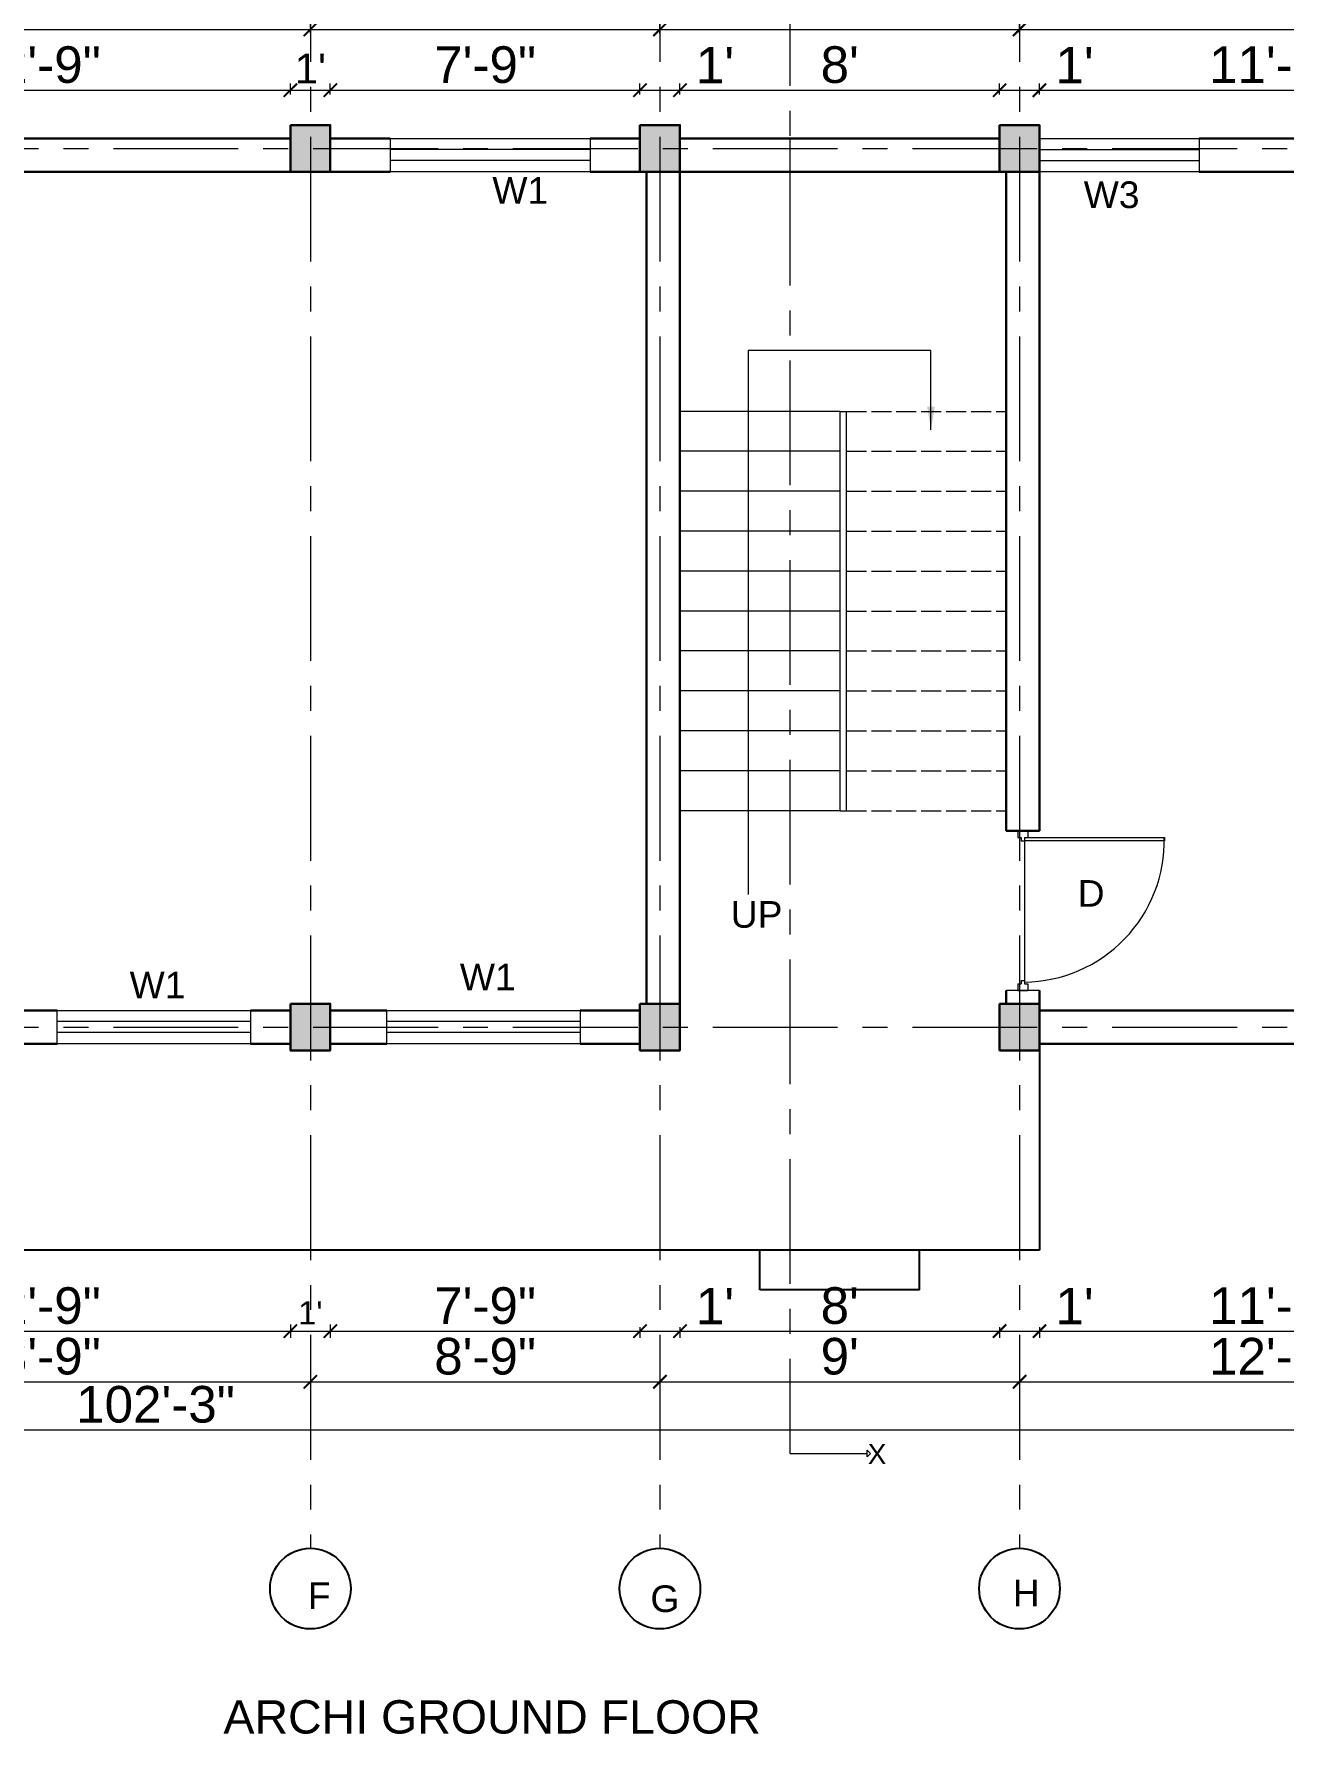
# Model space of a CAD drawing. Header units: inches. Extents: x -6800 to 96653, y -25814 to 17379.
# Drawn here: x 90656 to 91031, y -15453 to -14942 of the extents above; entities that cross this region are included whole.
import ezdxf

# ---------------------------------------------------------------- set-up
doc = ezdxf.new("R2010")
doc.units = ezdxf.units.IN
doc.header["$MEASUREMENT"] = 0
doc.header["$PDMODE"] = 34
doc.linetypes.add('ACAD_ISO02W100', pattern=[15, 12, -3])
doc.linetypes.add('CENTER', pattern=[2, 1.25, -0.25, 0.25, -0.25])
doc.layers.add('A-Windows', color=7, linetype='Continuous')
for name, color, linetype, lineweight in [('Cent line', 54, 'CENTER', 9), ('Column', 101, 'Continuous', 30), ('dimension', 50, 'Continuous', 20), ('dimension @ 1', 50, 'Continuous', 20), ('Door ele', 20, 'Continuous', 15), ('ele back', 51, 'Continuous', 15), ('Stairs', 60, 'Continuous', 13), ('text', 31, 'Continuous', 13), ('Wall', 90, 'Continuous', 30), ('Window', 140, 'Continuous', 13)]:
    doc.layers.add(name, color=color, linetype=linetype, lineweight=lineweight)
doc.styles.add('Annotative', font='arial.ttf')
doc.styles.get("Standard").update_dxf_attribs({"font": 'arial.ttf'})
doc.dimstyles.get("Standard").update_dxf_attribs({"dimtxt": 7, "dimasz": 4, "dimexe": 2, "dimexo": 2, "dimgap": 2, "dimtad": 1, "dimdec": 0, "dimzin": 0, "dimdsep": 46, "dimlunit": 4, "dimtxsty": 'Standard', "dimblk": 'ARCHTICK', "dimcen": 0.25, "dimclrd": 256, "dimclre": 256, "dimclrt": 256, "dimadec": 0, "dimazin": 0, "dimtfac": 1, "dimtdec": 0, "dimtofl": 0, "dimtmove": 0, "dimatfit": 3, "dimfxl": 1, "dimfxlon": 1, "dimtolj": 1, "dimtzin": 0, "dimlwd": -1, "dimlwe": -1, "dimarcsym": 1})

# ---------------------------------------------------------------- blocks, each defined once
blk = doc.blocks.new('colarch')
at = {"layer": 'Column'}
h = blk.add_hatch(color=256, dxfattribs=at)
h.dxf.hatch_style = 1
h.paths.add_polyline_path([(-6740.22, 498.65), (-6728.22, 498.65), (-6728.22, 512.65), (-6740.22, 512.65)])
blk.add_lwpolyline([(-6740.22, 512.65), (-6728.22, 512.65), (-6728.22, 498.65), (-6740.22, 498.65)], close=True, dxfattribs=at)
blk = doc.blocks.new('_ArchTick')
at = {"color": 0, "linetype": 'ByBlock', "const_width": 0.15}
blk.add_lwpolyline([(-0.5, -0.5), (0.5, 0.5)], dxfattribs=at)
blk = doc.blocks.new('*D2190')
at = {"layer": 'Defpoints', "color": 0, "transparency": 16777216}
for p in [(90732.9, -14958.85), (90579.9, -14969.34), (90732.9, -14969.34)]:
    blk.add_point(p, dxfattribs=at)
at = {"layer": 'dimension', "transparency": 16777216}
for p, q in [((90579.9, -14960.1), (90579.9, -14956.85)), ((90579.9, -14958.85), (90732.9, -14958.85)), ((90732.9, -14960.1), (90732.9, -14956.85))]:
    blk.add_line(p, q, dxfattribs=at)
at = {"layer": 'dimension', "transparency": 16777216, "xscale": 4, "yscale": 4, "zscale": 4, "rotation": 180}
blk.add_blockref('_ArchTick', (90579.9, -14958.85), dxfattribs=at)
at = {"layer": 'dimension', "transparency": 16777216, "xscale": 4, "yscale": 4, "zscale": 4}
blk.add_blockref('_ArchTick', (90732.9, -14958.85), dxfattribs=at)
at = {"layer": 'dimension', "transparency": 16777216, "insert": (90656.4, -14951.23), "char_height": 11, "attachment_point": 5}
blk.add_mtext('\\A1;12\'-9"', dxfattribs=at)
blk = doc.blocks.new('*D2191')
at = {"layer": 'Defpoints', "color": 0, "transparency": 16777216}
for p in [(90744.9, -14958.85), (90732.9, -14969.34), (90744.9, -14969.34)]:
    blk.add_point(p, dxfattribs=at)
at = {"layer": 'dimension', "transparency": 16777216}
for p, q in [((90732.9, -14959.85), (90732.9, -14956.85)), ((90732.9, -14958.85), (90744.9, -14958.85)), ((90744.9, -14959.85), (90744.9, -14956.85))]:
    blk.add_line(p, q, dxfattribs=at)
at = {"layer": 'dimension', "transparency": 16777216, "xscale": 4, "yscale": 4, "zscale": 4, "rotation": 180}
blk.add_blockref('_ArchTick', (90732.9, -14958.85), dxfattribs=at)
at = {"layer": 'dimension', "transparency": 16777216, "xscale": 4, "yscale": 4, "zscale": 4}
blk.add_blockref('_ArchTick', (90744.9, -14958.85), dxfattribs=at)
at = {"layer": 'dimension', "transparency": 16777216, "insert": (90738.9, -14952.33), "char_height": 9, "attachment_point": 5}
blk.add_mtext("\\A1;1'", dxfattribs=at)
blk = doc.blocks.new('*D2192')
at = {"layer": 'Defpoints', "color": 0, "transparency": 16777216}
for p in [(90837.9, -14958.85), (90744.9, -14969.34), (90837.9, -14969.34)]:
    blk.add_point(p, dxfattribs=at)
at = {"layer": 'dimension', "transparency": 16777216}
for p, q in [((90744.9, -14960.1), (90744.9, -14956.85)), ((90744.9, -14958.85), (90837.9, -14958.85)), ((90837.9, -14960.1), (90837.9, -14956.85))]:
    blk.add_line(p, q, dxfattribs=at)
at = {"layer": 'dimension', "transparency": 16777216, "xscale": 4, "yscale": 4, "zscale": 4, "rotation": 180}
blk.add_blockref('_ArchTick', (90744.9, -14958.85), dxfattribs=at)
at = {"layer": 'dimension', "transparency": 16777216, "xscale": 4, "yscale": 4, "zscale": 4}
blk.add_blockref('_ArchTick', (90837.9, -14958.85), dxfattribs=at)
at = {"layer": 'dimension', "transparency": 16777216, "insert": (90791.4, -14951.23), "char_height": 11, "attachment_point": 5}
blk.add_mtext('\\A1;7\'-9"', dxfattribs=at)
blk = doc.blocks.new('*D2193')
at = {"layer": 'Defpoints', "color": 0, "transparency": 16777216}
for p in [(90849.9, -14958.85), (90837.9, -14969.34), (90849.9, -14969.34)]:
    blk.add_point(p, dxfattribs=at)
at = {"layer": 'dimension', "transparency": 16777216}
for p, q in [((90837.9, -14960.1), (90837.9, -14956.85)), ((90837.9, -14958.85), (90849.9, -14958.85)), ((90849.9, -14960.1), (90849.9, -14956.85)), ((90849.9, -14958.85), (90866.99, -14958.85))]:
    blk.add_line(p, q, dxfattribs=at)
at = {"layer": 'dimension', "transparency": 16777216, "xscale": 4, "yscale": 4, "zscale": 4, "rotation": 180}
blk.add_blockref('_ArchTick', (90837.9, -14958.85), dxfattribs=at)
at = {"layer": 'dimension', "transparency": 16777216, "xscale": 4, "yscale": 4, "zscale": 4}
blk.add_blockref('_ArchTick', (90849.9, -14958.85), dxfattribs=at)
at = {"layer": 'dimension', "transparency": 16777216, "insert": (90860.44, -14951.32), "char_height": 11, "attachment_point": 5}
blk.add_mtext("\\A1;1'", dxfattribs=at)
blk = doc.blocks.new('*D2194')
at = {"layer": 'Defpoints', "color": 0, "transparency": 16777216}
for p in [(90945.9, -14958.85), (90849.9, -14969.34), (90945.9, -14969.34)]:
    blk.add_point(p, dxfattribs=at)
at = {"layer": 'dimension', "transparency": 16777216}
for p, q in [((90849.9, -14960.1), (90849.9, -14956.85)), ((90849.9, -14958.85), (90945.9, -14958.85)), ((90945.9, -14960.1), (90945.9, -14956.85))]:
    blk.add_line(p, q, dxfattribs=at)
at = {"layer": 'dimension', "transparency": 16777216, "xscale": 4, "yscale": 4, "zscale": 4, "rotation": 180}
blk.add_blockref('_ArchTick', (90849.9, -14958.85), dxfattribs=at)
at = {"layer": 'dimension', "transparency": 16777216, "xscale": 4, "yscale": 4, "zscale": 4}
blk.add_blockref('_ArchTick', (90945.9, -14958.85), dxfattribs=at)
at = {"layer": 'dimension', "transparency": 16777216, "insert": (90897.9, -14951.23), "char_height": 11, "attachment_point": 5}
blk.add_mtext("\\A1;8'", dxfattribs=at)
blk = doc.blocks.new('*D2195')
at = {"layer": 'Defpoints', "color": 0, "transparency": 16777216}
for p in [(90957.9, -14958.85), (90945.9, -14969.34), (90957.9, -14969.34)]:
    blk.add_point(p, dxfattribs=at)
at = {"layer": 'dimension', "transparency": 16777216}
for p, q in [((90945.9, -14960.1), (90945.9, -14956.85)), ((90945.9, -14958.85), (90957.9, -14958.85)), ((90957.9, -14960.1), (90957.9, -14956.85)), ((90957.9, -14958.85), (90974.99, -14958.85))]:
    blk.add_line(p, q, dxfattribs=at)
at = {"layer": 'dimension', "transparency": 16777216, "xscale": 4, "yscale": 4, "zscale": 4, "rotation": 180}
blk.add_blockref('_ArchTick', (90945.9, -14958.85), dxfattribs=at)
at = {"layer": 'dimension', "transparency": 16777216, "xscale": 4, "yscale": 4, "zscale": 4}
blk.add_blockref('_ArchTick', (90957.9, -14958.85), dxfattribs=at)
at = {"layer": 'dimension', "transparency": 16777216, "insert": (90968.44, -14951.32), "char_height": 11, "attachment_point": 5}
blk.add_mtext("\\A1;1'", dxfattribs=at)
blk = doc.blocks.new('*D2196')
at = {"layer": 'Defpoints', "color": 0, "transparency": 16777216}
for p in [(91098.9, -14958.85), (90957.9, -14969.34), (91098.9, -14969.34)]:
    blk.add_point(p, dxfattribs=at)
at = {"layer": 'dimension', "transparency": 16777216}
for p, q in [((90957.9, -14960.1), (90957.9, -14956.85)), ((90957.9, -14958.85), (91098.9, -14958.85)), ((91098.9, -14960.1), (91098.9, -14956.85))]:
    blk.add_line(p, q, dxfattribs=at)
at = {"layer": 'dimension', "transparency": 16777216, "xscale": 4, "yscale": 4, "zscale": 4, "rotation": 180}
blk.add_blockref('_ArchTick', (90957.9, -14958.85), dxfattribs=at)
at = {"layer": 'dimension', "transparency": 16777216, "xscale": 4, "yscale": 4, "zscale": 4}
blk.add_blockref('_ArchTick', (91098.9, -14958.85), dxfattribs=at)
at = {"layer": 'dimension', "transparency": 16777216, "insert": (91028.4, -14951.23), "char_height": 11, "attachment_point": 5}
blk.add_mtext('\\A1;11\'-9"', dxfattribs=at)
blk = doc.blocks.new('*D2205')
at = {"layer": 'Defpoints', "color": 0, "transparency": 16777216}
for p in [(90738.9, -14940.6), (90573.9, -14969.34), (90738.9, -14969.34)]:
    blk.add_point(p, dxfattribs=at)
at = {"layer": 'dimension', "transparency": 16777216}
for p, q in [((90573.9, -14941.85), (90573.9, -14938.6)), ((90573.9, -14940.6), (90738.9, -14940.6)), ((90738.9, -14941.85), (90738.9, -14938.6))]:
    blk.add_line(p, q, dxfattribs=at)
at = {"layer": 'dimension', "transparency": 16777216, "xscale": 4, "yscale": 4, "zscale": 4, "rotation": 180}
blk.add_blockref('_ArchTick', (90573.9, -14940.6), dxfattribs=at)
at = {"layer": 'dimension', "transparency": 16777216, "xscale": 4, "yscale": 4, "zscale": 4}
blk.add_blockref('_ArchTick', (90738.9, -14940.6), dxfattribs=at)
at = {"layer": 'dimension', "transparency": 16777216, "insert": (90656.4, -14932.98), "char_height": 11, "attachment_point": 5}
blk.add_mtext('\\A1;13\'-9"', dxfattribs=at)
blk = doc.blocks.new('*D2206')
at = {"layer": 'Defpoints', "color": 0, "transparency": 16777216}
for p in [(90843.9, -14940.6), (90738.9, -14969.34), (90843.9, -14969.34)]:
    blk.add_point(p, dxfattribs=at)
at = {"layer": 'dimension', "transparency": 16777216}
for p, q in [((90738.9, -14941.85), (90738.9, -14938.6)), ((90738.9, -14940.6), (90843.9, -14940.6)), ((90843.9, -14941.85), (90843.9, -14938.6))]:
    blk.add_line(p, q, dxfattribs=at)
at = {"layer": 'dimension', "transparency": 16777216, "xscale": 4, "yscale": 4, "zscale": 4, "rotation": 180}
blk.add_blockref('_ArchTick', (90738.9, -14940.6), dxfattribs=at)
at = {"layer": 'dimension', "transparency": 16777216, "xscale": 4, "yscale": 4, "zscale": 4}
blk.add_blockref('_ArchTick', (90843.9, -14940.6), dxfattribs=at)
at = {"layer": 'dimension', "transparency": 16777216, "insert": (90791.4, -14932.98), "char_height": 11, "attachment_point": 5}
blk.add_mtext('\\A1;8\'-9"', dxfattribs=at)
blk = doc.blocks.new('*D2207')
at = {"layer": 'Defpoints', "color": 0, "transparency": 16777216}
for p in [(90951.9, -14940.6), (90843.9, -14969.34), (90951.9, -14969.34)]:
    blk.add_point(p, dxfattribs=at)
at = {"layer": 'dimension', "transparency": 16777216}
for p, q in [((90843.9, -14941.85), (90843.9, -14938.6)), ((90843.9, -14940.6), (90951.9, -14940.6)), ((90951.9, -14941.85), (90951.9, -14938.6))]:
    blk.add_line(p, q, dxfattribs=at)
at = {"layer": 'dimension', "transparency": 16777216, "xscale": 4, "yscale": 4, "zscale": 4, "rotation": 180}
blk.add_blockref('_ArchTick', (90843.9, -14940.6), dxfattribs=at)
at = {"layer": 'dimension', "transparency": 16777216, "xscale": 4, "yscale": 4, "zscale": 4}
blk.add_blockref('_ArchTick', (90951.9, -14940.6), dxfattribs=at)
at = {"layer": 'dimension', "transparency": 16777216, "insert": (90897.9, -14932.98), "char_height": 11, "attachment_point": 5}
blk.add_mtext("\\A1;9'", dxfattribs=at)
blk = doc.blocks.new('*D2208')
at = {"layer": 'Defpoints', "color": 0, "transparency": 16777216}
for p in [(91104.9, -14940.6), (90951.9, -14969.34), (91104.9, -14969.34)]:
    blk.add_point(p, dxfattribs=at)
at = {"layer": 'dimension', "transparency": 16777216}
for p, q in [((90951.9, -14941.85), (90951.9, -14938.6)), ((90951.9, -14940.6), (91104.9, -14940.6)), ((91104.9, -14941.85), (91104.9, -14938.6))]:
    blk.add_line(p, q, dxfattribs=at)
at = {"layer": 'dimension', "transparency": 16777216, "xscale": 4, "yscale": 4, "zscale": 4, "rotation": 180}
blk.add_blockref('_ArchTick', (90951.9, -14940.6), dxfattribs=at)
at = {"layer": 'dimension', "transparency": 16777216, "xscale": 4, "yscale": 4, "zscale": 4}
blk.add_blockref('_ArchTick', (91104.9, -14940.6), dxfattribs=at)
at = {"layer": 'dimension', "transparency": 16777216, "insert": (91028.4, -14932.98), "char_height": 11, "attachment_point": 5}
blk.add_mtext('\\A1;12\'-9"', dxfattribs=at)
blk = doc.blocks.new('*D2210')
at = {"layer": 'Defpoints', "color": 0, "transparency": 16777216}
for p in [(91305.9, -14926.79), (90078.9, -14973.34), (91305.9, -14973.34)]:
    blk.add_point(p, dxfattribs=at)
at = {"layer": 'dimension', "transparency": 16777216}
for p, q in [((90078.9, -14928.04), (90078.9, -14924.79)), ((91305.9, -14928.04), (91305.9, -14924.79)), ((90078.9, -14926.79), (91305.9, -14926.79))]:
    blk.add_line(p, q, dxfattribs=at)
at = {"layer": 'dimension', "transparency": 16777216, "xscale": 4, "yscale": 4, "zscale": 4, "rotation": 180}
blk.add_blockref('_ArchTick', (90078.9, -14926.79), dxfattribs=at)
at = {"layer": 'dimension', "transparency": 16777216, "xscale": 4, "yscale": 4, "zscale": 4}
blk.add_blockref('_ArchTick', (91305.9, -14926.79), dxfattribs=at)
at = {"layer": 'dimension', "transparency": 16777216, "insert": (90692.4, -14919.17), "char_height": 11, "attachment_point": 5}
blk.add_mtext('\\A1;102\'-3"', dxfattribs=at)
blk = doc.blocks.new('*D2227')
at = {"layer": 'Defpoints', "color": 0, "transparency": 16777216}
for p in [(90579.9, -15245.34), (90732.9, -15245.34), (90732.9, -15331.72)]:
    blk.add_point(p, dxfattribs=at)
at = {"layer": 'dimension', "transparency": 16777216}
for p, q in [((90579.9, -15330.47), (90579.9, -15333.72)), ((90579.9, -15331.72), (90732.9, -15331.72)), ((90732.9, -15330.47), (90732.9, -15333.72))]:
    blk.add_line(p, q, dxfattribs=at)
at = {"layer": 'dimension', "transparency": 16777216, "xscale": 4, "yscale": 4, "zscale": 4, "rotation": 180}
blk.add_blockref('_ArchTick', (90579.9, -15331.72), dxfattribs=at)
at = {"layer": 'dimension', "transparency": 16777216, "xscale": 4, "yscale": 4, "zscale": 4}
blk.add_blockref('_ArchTick', (90732.9, -15331.72), dxfattribs=at)
at = {"layer": 'dimension', "transparency": 16777216, "insert": (90656.4, -15324.1), "char_height": 11, "attachment_point": 5}
blk.add_mtext('\\A1;12\'-9"', dxfattribs=at)
blk = doc.blocks.new('*D2228')
at = {"layer": 'Cent line', "ltscale": 30, "transparency": 16777216}
for p, q in [((90732.9, -15329.72), (90732.9, -15333.72)), ((90732.9, -15331.72), (90744.9, -15331.72)), ((90744.9, -15329.72), (90744.9, -15333.72))]:
    blk.add_line(p, q, dxfattribs=at)
at = {"layer": 'Defpoints', "color": 0, "ltscale": 30, "transparency": 16777216}
for p in [(90732.9, -15245.34), (90744.9, -15247.34), (90744.9, -15331.72)]:
    blk.add_point(p, dxfattribs=at)
at = {"layer": 'Cent line', "ltscale": 30, "transparency": 16777216, "xscale": 4, "yscale": 4, "zscale": 4, "rotation": 180}
blk.add_blockref('_ArchTick', (90732.9, -15331.72), dxfattribs=at)
at = {"layer": 'Cent line', "ltscale": 30, "transparency": 16777216, "xscale": 4, "yscale": 4, "zscale": 4}
blk.add_blockref('_ArchTick', (90744.9, -15331.72), dxfattribs=at)
at = {"layer": 'Cent line', "ltscale": 30, "transparency": 16777216, "insert": (90738.9, -15326.21), "char_height": 7, "attachment_point": 5, "style": 'Annotative'}
blk.add_mtext("\\A1;1'", dxfattribs=at)
blk = doc.blocks.new('*D2229')
at = {"layer": 'Defpoints', "color": 0, "transparency": 16777216}
for p in [(90744.9, -15247.34), (90837.9, -15247.34), (90837.9, -15331.72)]:
    blk.add_point(p, dxfattribs=at)
at = {"layer": 'dimension', "transparency": 16777216}
for p, q in [((90744.9, -15330.47), (90744.9, -15333.72)), ((90744.9, -15331.72), (90837.9, -15331.72)), ((90837.9, -15330.47), (90837.9, -15333.72))]:
    blk.add_line(p, q, dxfattribs=at)
at = {"layer": 'dimension', "transparency": 16777216, "xscale": 4, "yscale": 4, "zscale": 4, "rotation": 180}
blk.add_blockref('_ArchTick', (90744.9, -15331.72), dxfattribs=at)
at = {"layer": 'dimension', "transparency": 16777216, "xscale": 4, "yscale": 4, "zscale": 4}
blk.add_blockref('_ArchTick', (90837.9, -15331.72), dxfattribs=at)
at = {"layer": 'dimension', "transparency": 16777216, "insert": (90791.4, -15324.1), "char_height": 11, "attachment_point": 5}
blk.add_mtext('\\A1;7\'-9"', dxfattribs=at)
blk = doc.blocks.new('*D2230')
at = {"layer": 'Defpoints', "color": 0, "transparency": 16777216}
for p in [(90837.9, -15247.34), (90849.9, -15247.34), (90849.9, -15331.72)]:
    blk.add_point(p, dxfattribs=at)
at = {"layer": 'dimension', "transparency": 16777216}
for p, q in [((90837.9, -15330.47), (90837.9, -15333.72)), ((90837.9, -15331.72), (90849.9, -15331.72)), ((90849.9, -15330.47), (90849.9, -15333.72)), ((90849.9, -15331.72), (90866.99, -15331.72))]:
    blk.add_line(p, q, dxfattribs=at)
at = {"layer": 'dimension', "transparency": 16777216, "xscale": 4, "yscale": 4, "zscale": 4, "rotation": 180}
blk.add_blockref('_ArchTick', (90837.9, -15331.72), dxfattribs=at)
at = {"layer": 'dimension', "transparency": 16777216, "xscale": 4, "yscale": 4, "zscale": 4}
blk.add_blockref('_ArchTick', (90849.9, -15331.72), dxfattribs=at)
at = {"layer": 'dimension', "transparency": 16777216, "insert": (90860.44, -15324.2), "char_height": 11, "attachment_point": 5}
blk.add_mtext("\\A1;1'", dxfattribs=at)
blk = doc.blocks.new('*D2231')
at = {"layer": 'Defpoints', "color": 0, "transparency": 16777216}
for p in [(90849.9, -15247.34), (90945.9, -15247.34), (90945.9, -15331.72)]:
    blk.add_point(p, dxfattribs=at)
at = {"layer": 'dimension', "transparency": 16777216}
for p, q in [((90849.9, -15330.47), (90849.9, -15333.72)), ((90849.9, -15331.72), (90945.9, -15331.72)), ((90945.9, -15330.47), (90945.9, -15333.72))]:
    blk.add_line(p, q, dxfattribs=at)
at = {"layer": 'dimension', "transparency": 16777216, "xscale": 4, "yscale": 4, "zscale": 4, "rotation": 180}
blk.add_blockref('_ArchTick', (90849.9, -15331.72), dxfattribs=at)
at = {"layer": 'dimension', "transparency": 16777216, "xscale": 4, "yscale": 4, "zscale": 4}
blk.add_blockref('_ArchTick', (90945.9, -15331.72), dxfattribs=at)
at = {"layer": 'dimension', "transparency": 16777216, "insert": (90897.9, -15324.1), "char_height": 11, "attachment_point": 5}
blk.add_mtext("\\A1;8'", dxfattribs=at)
blk = doc.blocks.new('*D2232')
at = {"layer": 'Defpoints', "color": 0, "transparency": 16777216}
for p in [(90945.9, -15247.34), (90957.9, -15247.34), (90957.9, -15331.72)]:
    blk.add_point(p, dxfattribs=at)
at = {"layer": 'dimension', "transparency": 16777216}
for p, q in [((90945.9, -15330.47), (90945.9, -15333.72)), ((90945.9, -15331.72), (90957.9, -15331.72)), ((90957.9, -15330.47), (90957.9, -15333.72)), ((90957.9, -15331.72), (90974.99, -15331.72))]:
    blk.add_line(p, q, dxfattribs=at)
at = {"layer": 'dimension', "transparency": 16777216, "xscale": 4, "yscale": 4, "zscale": 4, "rotation": 180}
blk.add_blockref('_ArchTick', (90945.9, -15331.72), dxfattribs=at)
at = {"layer": 'dimension', "transparency": 16777216, "xscale": 4, "yscale": 4, "zscale": 4}
blk.add_blockref('_ArchTick', (90957.9, -15331.72), dxfattribs=at)
at = {"layer": 'dimension', "transparency": 16777216, "insert": (90968.44, -15324.2), "char_height": 11, "attachment_point": 5}
blk.add_mtext("\\A1;1'", dxfattribs=at)
blk = doc.blocks.new('*D2233')
at = {"layer": 'Defpoints', "color": 0, "transparency": 16777216}
for p in [(90957.9, -15247.34), (91098.9, -15247.34), (91098.9, -15331.72)]:
    blk.add_point(p, dxfattribs=at)
at = {"layer": 'dimension', "transparency": 16777216}
for p, q in [((90957.9, -15330.47), (90957.9, -15333.72)), ((90957.9, -15331.72), (91098.9, -15331.72)), ((91098.9, -15330.47), (91098.9, -15333.72))]:
    blk.add_line(p, q, dxfattribs=at)
at = {"layer": 'dimension', "transparency": 16777216, "xscale": 4, "yscale": 4, "zscale": 4, "rotation": 180}
blk.add_blockref('_ArchTick', (90957.9, -15331.72), dxfattribs=at)
at = {"layer": 'dimension', "transparency": 16777216, "xscale": 4, "yscale": 4, "zscale": 4}
blk.add_blockref('_ArchTick', (91098.9, -15331.72), dxfattribs=at)
at = {"layer": 'dimension', "transparency": 16777216, "insert": (91028.4, -15324.1), "char_height": 11, "attachment_point": 5}
blk.add_mtext('\\A1;11\'-9"', dxfattribs=at)
blk = doc.blocks.new('*D2242')
at = {"layer": 'Defpoints', "color": 0, "transparency": 16777216}
for p in [(90573.9, -15247.34), (90738.9, -15247.34), (90738.9, -15346.93)]:
    blk.add_point(p, dxfattribs=at)
at = {"layer": 'dimension', "transparency": 16777216}
for p, q in [((90573.9, -15345.68), (90573.9, -15348.93)), ((90573.9, -15346.93), (90738.9, -15346.93)), ((90738.9, -15345.68), (90738.9, -15348.93))]:
    blk.add_line(p, q, dxfattribs=at)
at = {"layer": 'dimension', "transparency": 16777216, "xscale": 4, "yscale": 4, "zscale": 4, "rotation": 180}
blk.add_blockref('_ArchTick', (90573.9, -15346.93), dxfattribs=at)
at = {"layer": 'dimension', "transparency": 16777216, "xscale": 4, "yscale": 4, "zscale": 4}
blk.add_blockref('_ArchTick', (90738.9, -15346.93), dxfattribs=at)
at = {"layer": 'dimension', "transparency": 16777216, "insert": (90656.4, -15339.31), "char_height": 11, "attachment_point": 5}
blk.add_mtext('\\A1;13\'-9"', dxfattribs=at)
blk = doc.blocks.new('*D2243')
at = {"layer": 'Defpoints', "color": 0, "transparency": 16777216}
for p in [(90738.9, -15247.34), (90843.9, -15247.34), (90843.9, -15346.93)]:
    blk.add_point(p, dxfattribs=at)
at = {"layer": 'dimension', "transparency": 16777216}
for p, q in [((90738.9, -15345.68), (90738.9, -15348.93)), ((90738.9, -15346.93), (90843.9, -15346.93)), ((90843.9, -15345.68), (90843.9, -15348.93))]:
    blk.add_line(p, q, dxfattribs=at)
at = {"layer": 'dimension', "transparency": 16777216, "xscale": 4, "yscale": 4, "zscale": 4, "rotation": 180}
blk.add_blockref('_ArchTick', (90738.9, -15346.93), dxfattribs=at)
at = {"layer": 'dimension', "transparency": 16777216, "xscale": 4, "yscale": 4, "zscale": 4}
blk.add_blockref('_ArchTick', (90843.9, -15346.93), dxfattribs=at)
at = {"layer": 'dimension', "transparency": 16777216, "insert": (90791.4, -15339.32), "char_height": 11, "attachment_point": 5}
blk.add_mtext('\\A1;8\'-9"', dxfattribs=at)
blk = doc.blocks.new('*D2244')
at = {"layer": 'Defpoints', "color": 0, "transparency": 16777216}
for p in [(90843.9, -15247.34), (90951.9, -15247.34), (90951.9, -15346.93)]:
    blk.add_point(p, dxfattribs=at)
at = {"layer": 'dimension', "transparency": 16777216}
for p, q in [((90843.9, -15345.68), (90843.9, -15348.93)), ((90843.9, -15346.93), (90951.9, -15346.93)), ((90951.9, -15345.68), (90951.9, -15348.93))]:
    blk.add_line(p, q, dxfattribs=at)
at = {"layer": 'dimension', "transparency": 16777216, "xscale": 4, "yscale": 4, "zscale": 4, "rotation": 180}
blk.add_blockref('_ArchTick', (90843.9, -15346.93), dxfattribs=at)
at = {"layer": 'dimension', "transparency": 16777216, "xscale": 4, "yscale": 4, "zscale": 4}
blk.add_blockref('_ArchTick', (90951.9, -15346.93), dxfattribs=at)
at = {"layer": 'dimension', "transparency": 16777216, "insert": (90897.9, -15339.32), "char_height": 11, "attachment_point": 5}
blk.add_mtext("\\A1;9'", dxfattribs=at)
blk = doc.blocks.new('*D2245')
at = {"layer": 'Defpoints', "color": 0, "transparency": 16777216}
for p in [(90951.9, -15247.34), (91104.9, -15247.34), (91104.9, -15346.93)]:
    blk.add_point(p, dxfattribs=at)
at = {"layer": 'dimension', "transparency": 16777216}
for p, q in [((90951.9, -15345.68), (90951.9, -15348.93)), ((90951.9, -15346.93), (91104.9, -15346.93)), ((91104.9, -15345.68), (91104.9, -15348.93))]:
    blk.add_line(p, q, dxfattribs=at)
at = {"layer": 'dimension', "transparency": 16777216, "xscale": 4, "yscale": 4, "zscale": 4, "rotation": 180}
blk.add_blockref('_ArchTick', (90951.9, -15346.93), dxfattribs=at)
at = {"layer": 'dimension', "transparency": 16777216, "xscale": 4, "yscale": 4, "zscale": 4}
blk.add_blockref('_ArchTick', (91104.9, -15346.93), dxfattribs=at)
at = {"layer": 'dimension', "transparency": 16777216, "insert": (91028.4, -15339.32), "char_height": 11, "attachment_point": 5}
blk.add_mtext('\\A1;12\'-9"', dxfattribs=at)
blk = doc.blocks.new('*D2247')
at = {"layer": 'Defpoints', "color": 0, "transparency": 16777216}
for p in [(90078.9, -15245.34), (91305.9, -15245.34), (91305.9, -15361.38)]:
    blk.add_point(p, dxfattribs=at)
at = {"layer": 'dimension', "transparency": 16777216}
for p, q in [((90078.9, -15360.13), (90078.9, -15363.38)), ((90078.9, -15361.38), (91305.9, -15361.38)), ((91305.9, -15360.13), (91305.9, -15363.38))]:
    blk.add_line(p, q, dxfattribs=at)
at = {"layer": 'dimension', "transparency": 16777216, "xscale": 4, "yscale": 4, "zscale": 4, "rotation": 180}
blk.add_blockref('_ArchTick', (90078.9, -15361.38), dxfattribs=at)
at = {"layer": 'dimension', "transparency": 16777216, "xscale": 4, "yscale": 4, "zscale": 4}
blk.add_blockref('_ArchTick', (91305.9, -15361.38), dxfattribs=at)
at = {"layer": 'dimension', "transparency": 16777216, "insert": (90692.4, -15353.76), "char_height": 11, "attachment_point": 5}
blk.add_mtext('\\A1;102\'-3"', dxfattribs=at)
blk = doc.blocks.new('*D2249')
at = {"layer": 'Defpoints', "color": 0, "transparency": 16777216}
for p in [(91305.9, -15245.34), (90957.9, -15307.34), (91324.67, -15307.34)]:
    blk.add_point(p, dxfattribs=at)
at = {"layer": 'dimension', "transparency": 16777216}
for p, q in [((91323.42, -15245.34), (91326.67, -15245.34)), ((91324.67, -15245.34), (91324.67, -15307.34)), ((91323.42, -15307.34), (91326.67, -15307.34))]:
    blk.add_line(p, q, dxfattribs=at)
at = {"layer": 'dimension', "transparency": 16777216, "xscale": 4, "yscale": 4, "zscale": 4}
for p, rotation in [((91324.67, -15245.34), 90), ((91324.67, -15307.34), 270)]:
    blk.add_blockref('_ArchTick', p, dxfattribs=dict(at, rotation=rotation))
at = {"layer": 'dimension', "transparency": 16777216, "insert": (91317.05, -15276.34), "char_height": 11, "attachment_point": 5, "rotation": 90}
blk.add_mtext('\\A1;5\'-2"', dxfattribs=at)
blk = doc.blocks.new('*D2250')
at = {"layer": 'Defpoints', "color": 0, "transparency": 16777216}
for p in [(90957.9, -15307.34), (90921.9, -15319.34), (91324.67, -15319.34)]:
    blk.add_point(p, dxfattribs=at)
at = {"layer": 'dimension', "transparency": 16777216}
for p, q in [((91323.42, -15307.34), (91326.67, -15307.34)), ((91324.67, -15307.34), (91324.67, -15319.34)), ((91323.42, -15319.34), (91326.67, -15319.34)), ((91324.67, -15319.34), (91324.67, -15336.43))]:
    blk.add_line(p, q, dxfattribs=at)
at = {"layer": 'dimension', "transparency": 16777216, "xscale": 4, "yscale": 4, "zscale": 4}
for p, rotation in [((91324.67, -15307.34), 90), ((91324.67, -15319.34), 270)]:
    blk.add_blockref('_ArchTick', p, dxfattribs=dict(at, rotation=rotation))
at = {"layer": 'dimension', "transparency": 16777216, "insert": (91317.15, -15329.88), "char_height": 11, "attachment_point": 5, "rotation": 90}
blk.add_mtext("\\A1;1'", dxfattribs=at)
blk = doc.blocks.new('*D2252')
at = {"layer": 'Defpoints', "color": 0, "transparency": 16777216}
for p in [(91305.9, -14973.34), (90921.9, -15319.34), (91362.76, -15319.34)]:
    blk.add_point(p, dxfattribs=at)
at = {"layer": 'dimension', "transparency": 16777216}
for p, q in [((91361.51, -14973.34), (91364.76, -14973.34)), ((91362.76, -14973.34), (91362.76, -15319.34)), ((91361.51, -15319.34), (91364.76, -15319.34))]:
    blk.add_line(p, q, dxfattribs=at)
at = {"layer": 'dimension', "transparency": 16777216, "xscale": 4, "yscale": 4, "zscale": 4}
for p, rotation in [((91362.76, -14973.34), 90), ((91362.76, -15319.34), 270)]:
    blk.add_blockref('_ArchTick', p, dxfattribs=dict(at, rotation=rotation))
at = {"layer": 'dimension', "transparency": 16777216, "insert": (91355.14, -15146.34), "char_height": 11, "attachment_point": 5, "rotation": 90}
blk.add_mtext('\\A1;28\'-10"', dxfattribs=at)

msp = doc.modelspace()

# ---------------------------------------------------------------- linework, layer by layer
at = {"transparency": 33554687}
for p, q in [((90957.9, -15247.34), (90957.9, -15307.34)), ((90957.9, -15307.34), (90078.9, -15307.34)), ((90873.9, -15319.34), (90873.9, -15307.34)), ((90921.9, -15319.34), (90921.9, -15307.34)), ((90921.9, -15319.34), (90873.9, -15319.34))]:
    msp.add_line(p, q, dxfattribs=at)
at = {"transparency": 33554651}
for centre in [(90738.9, -15409.08), (90843.9, -15409.08), (90951.9, -15409.08)]:
    msp.add_circle(centre, 12.12, dxfattribs=at)
at = {"layer": 'Cent line', "ltscale": 30, "transparency": 33554643}
for p, q in [((90738.9, -14912.85), (90738.9, -15396.96)), ((90843.9, -14912.85), (90843.9, -15396.96)), ((90951.9, -14912.85), (90951.9, -15396.96)), ((90882.9, -14920.03), (90882.9, -15368.45)), ((90019.75, -14976.34), (91388.19, -14976.34)), ((90019.75, -15240.34), (91388.19, -15240.34))]:
    msp.add_line(p, q, dxfattribs=at)
at = {"layer": 'dimension', "transparency": 33554651}
msp.add_line((90882.9, -15368.45), (90906.18, -15368.45), dxfattribs=at)
msp.add_lwpolyline([(90906.18, -15367.45), (90907.18, -15368.45), (90906.18, -15369.45), (90906.18, -15368.45)], close=True, dxfattribs=at)
at = {"layer": 'Door ele', "transparency": 33554651}
for p, q in [((90849.9, -14973.34), (90882.9, -14973.34)), ((90882.9, -14973.34), (90882.9, -14988.01))]:
    msp.add_line(p, q, dxfattribs=at)
at = {"layer": 'ele back', "transparency": 33554651}
for p, q in [((90951.4, -15181.34), (90951.4, -15183.34)), ((90951.4, -15181.34), (90954.4, -15181.34)), ((90951.4, -15183.34), (90952.4, -15183.34)), ((90952.4, -15183.34), (90952.4, -15184.34)), ((90952.4, -15184.34), (90953.4, -15184.34)), ((90953.4, -15183.34), (90953.4, -15184.34)), ((90953.4, -15183.34), (90954.4, -15183.34)), ((90953.4, -15183.34), (90995.4, -15183.34)), ((90995.4, -15184.34), (90953.4, -15184.34)), ((90953.4, -15184.34), (90953.4, -15226.84)), ((90954.4, -15181.34), (90954.4, -15183.34)), ((90995.4, -15183.34), (90995.4, -15184.34)), ((90952.4, -15226.34), (90952.4, -15227.34)), ((90952.4, -15226.34), (90953.4, -15226.34)), ((90953.4, -15226.34), (90953.4, -15227.34)), ((90951.4, -15227.34), (90951.4, -15229.34)), ((90951.4, -15227.34), (90952.4, -15227.34)), ((90951.4, -15229.34), (90954.4, -15229.34)), ((90953.4, -15227.34), (90954.4, -15227.34)), ((90954.4, -15227.34), (90954.4, -15229.34))]:
    msp.add_line(p, q, dxfattribs=at)
msp.add_arc((90952.9, -15184.34), 42.5, 270.6741, 1.3483, dxfattribs=at)
at = {"layer": 'Stairs', "transparency": 33554651}
for p, q in [((90870.4, -15037.09), (90870.4, -15200.53)), ((90897.9, -15055.34), (90849.9, -15055.34)), ((90897.9, -15055.34), (90897.9, -15175.34)), ((90897.9, -15055.34), (90899.9, -15055.34)), ((90899.9, -15175.34), (90899.9, -15055.34)), ((90897.9, -15067.34), (90849.9, -15067.34)), ((90897.9, -15079.34), (90849.9, -15079.34)), ((90897.9, -15091.34), (90849.9, -15091.34)), ((90897.9, -15103.34), (90849.9, -15103.34)), ((90897.9, -15115.34), (90849.9, -15115.34)), ((90897.9, -15127.34), (90849.9, -15127.34)), ((90897.9, -15139.34), (90849.9, -15139.34)), ((90897.9, -15151.34), (90849.9, -15151.34)), ((90897.9, -15163.34), (90849.9, -15163.34)), ((90897.9, -15175.34), (90849.9, -15175.34)), ((90897.9, -15175.34), (90899.9, -15175.34))]:
    msp.add_line(p, q, dxfattribs=at)
at = {"layer": 'Stairs', "linetype": 'ACAD_ISO02W100', "ltscale": 0.5, "transparency": 33554651}
for p, q in [((90899.9, -15055.34), (90947.9, -15055.34)), ((90899.9, -15067.34), (90947.9, -15067.34)), ((90899.9, -15079.34), (90947.9, -15079.34)), ((90899.9, -15091.34), (90947.9, -15091.34)), ((90899.9, -15103.34), (90947.9, -15103.34)), ((90899.9, -15115.34), (90947.9, -15115.34)), ((90899.9, -15127.34), (90947.9, -15127.34)), ((90899.9, -15139.34), (90947.9, -15139.34)), ((90899.9, -15151.34), (90947.9, -15151.34)), ((90899.9, -15163.34), (90947.9, -15163.34)), ((90899.9, -15175.34), (90947.9, -15175.34))]:
    msp.add_line(p, q, dxfattribs=at)
at = {"layer": 'Wall', "transparency": 33554651}
for p, q in [((90579.9, -14973.34), (90732.9, -14973.34)), ((90762.9, -14973.34), (90744.9, -14973.34)), ((90837.9, -14973.34), (90822.9, -14973.34)), ((90849.9, -14973.34), (90945.9, -14973.34)), ((91005.9, -14973.34), (91038.9, -14973.34)), ((90579.9, -14983.34), (90732.9, -14983.34)), ((90762.9, -14983.34), (90744.9, -14983.34)), ((90837.9, -14983.34), (90822.9, -14983.34)), ((90839.9, -14983.34), (90839.9, -15233.34)), ((91005.9, -14983.34), (91038.9, -14983.34)), ((90947.9, -15233.34), (90947.9, -15229.34)), ((90957.9, -15233.34), (90957.9, -15229.34)), ((90662.9, -15235.34), (90648.9, -15235.34)), ((90732.9, -15235.34), (90720.9, -15235.34)), ((90761.9, -15235.34), (90744.9, -15235.34)), ((90837.9, -15235.34), (90819.9, -15235.34)), ((91038.9, -15235.34), (90957.9, -15235.34)), ((90662.9, -15245.34), (90648.9, -15245.34)), ((90732.9, -15245.34), (90720.9, -15245.34)), ((90761.9, -15245.34), (90744.9, -15245.34)), ((90837.9, -15245.34), (90819.9, -15245.34)), ((91038.9, -15245.34), (90957.9, -15245.34))]:
    msp.add_line(p, q, dxfattribs=at)
for points in [[(90945.9, -14983.34), (90849.9, -14983.34), (90849.9, -15233.34)], [(90957.9, -14983.34), (90957.9, -15181.34), (90947.9, -15181.34), (90947.9, -14983.34)]]:
    msp.add_lwpolyline(points, dxfattribs=at)
at = {"layer": 'Window', "transparency": 33554651}
for p, q in [((90762.9, -14973.34), (90762.9, -14983.34)), ((90822.9, -14976.67), (90762.9, -14976.67)), ((90822.9, -14980.01), (90762.9, -14980.01)), ((90957.9, -14976.67), (91005.9, -14976.67)), ((90957.9, -14980.01), (91005.9, -14980.01)), ((90957.9, -15229.34), (90947.9, -15229.34)), ((90720.9, -15238.67), (90662.9, -15238.67)), ((90720.9, -15242.01), (90662.9, -15242.01)), ((90819.9, -15238.67), (90761.9, -15238.67)), ((90819.9, -15242.01), (90761.9, -15242.01))]:
    msp.add_line(p, q, dxfattribs=at)
msp.add_lwpolyline([(90762.9, -14973.34), (90822.9, -14973.34), (90822.9, -14983.34), (90762.9, -14983.34)], dxfattribs=at)
for points in [[(90957.9, -14973.34), (91005.9, -14973.34), (91005.9, -14983.34), (90957.9, -14983.34)], [(90662.9, -15235.34), (90720.9, -15235.34), (90720.9, -15245.34), (90662.9, -15245.34)], [(90761.9, -15235.34), (90819.9, -15235.34), (90819.9, -15245.34), (90761.9, -15245.34)]]:
    msp.add_lwpolyline(points, close=True, dxfattribs=at)

# ---------------------------------------------------------------- block references
at = {"layer": 'Wall', "transparency": 33554651}
for p in [(97473.12, -15482), (97578.12, -15482), (97686.12, -15482), (97473.12, -15746), (97578.12, -15746), (97686.12, -15746)]:
    msp.add_blockref('colarch', p, dxfattribs=at)

# ---------------------------------------------------------------- texts
at = {"layer": 'A-Windows', "ltscale": 10, "transparency": 33554687, "char_height": 8, "width": 30.4497, "attachment_point": 1}
for s, insert in [('W1', (90793.56, -14984.96)), ('W3', (90971.18, -14986.26)), ('W1', (90783.81, -15221.32)), ('W1', (90684.62, -15223.71))]:
    msp.add_mtext(s, dxfattribs=dict(at, insert=insert))
at = {"layer": 'A-Windows', "ltscale": 10, "transparency": 33554687, "char_height": 8, "attachment_point": 1}
for s, insert in [('D', (90969.37, -15196.19)), ('UP', (90865.18, -15202.5)), ('F', (90738.16, -15407.19)), ('G', (90841.04, -15408.1)), ('H', (90949.88, -15406.37))]:
    msp.add_mtext_dynamic_manual_height_columns(s, width=837.6015, gutter_width=65.57, heights=[0], dxfattribs=dict(at, insert=insert))
at = {"layer": 'dimension', "transparency": 33554651, "insert": (90906.32, -15365.66), "char_height": 6, "attachment_point": 1}
msp.add_mtext_dynamic_manual_height_columns('X', width=6194.3914, gutter_width=6.05, heights=[0], dxfattribs=at)
at = {"layer": 'text', "transparency": 33554651, "insert": (90793.51, -15447.69), "char_height": 10, "attachment_point": 5}
msp.add_mtext_dynamic_manual_height_columns('ARCHI GROUND FLOOR', width=6194.3914, gutter_width=6.05, heights=[0], dxfattribs=at)

# ---------------------------------------------------------------- dimensions: what is measured, and where the dimension line sits
at = {"layer": 'Cent line', "ltscale": 30, "transparency": 33554643}
dim = msp.add_linear_dim(base=(90744.9, -15331.72), p1=(90732.9, -15245.34), p2=(90744.9, -15247.34), dimstyle='Standard', override={"dimscale": 1, "dimtih": 1, "dimtxsty": 'Annotative', "dimtix": 0, "dimtofl": 0, "dimtmove": 0, "dimatfit": 3, "dimfxl": 2}, dxfattribs=at)
dim.commit()
dim.dimension.update_dxf_attribs({"geometry": '*D2228', "text_midpoint": (90738.9, -15326.21)})
at = {"layer": 'dimension', "transparency": 33554651}
dim = msp.add_linear_dim(base=(90744.9, -14958.85), p1=(90732.9, -14969.34), p2=(90744.9, -14969.34), dimstyle='Standard', override={"dimscale": 1, "dimtxt": 9, "dimtix": 0, "dimtofl": 0, "dimtmove": 0, "dimatfit": 3}, dxfattribs=at)
dim.commit()
dim.dimension.update_dxf_attribs({"geometry": '*D2191', "text_midpoint": (90738.9, -14952.33)})
at = {"layer": 'dimension @ 1', "transparency": 33554651}
for base, p1, p2, override, picture, middle in [((91305.9, -14926.79), (90078.9, -14973.34), (91305.9, -14973.34), {"dimscale": 1, "dimtxt": 11, "dimtix": 1, "dimtofl": 0, "dimtmove": 1, "dimatfit": 0, "dimfxl": 1.25}, '*D2210', (90692.4, -14919.17)), ((90738.9, -14940.6), (90573.9, -14969.34), (90738.9, -14969.34), {"dimscale": 1, "dimtxt": 11, "dimtix": 1, "dimtofl": 0, "dimtmove": 1, "dimatfit": 0, "dimfxl": 1.25}, '*D2205', (90656.4, -14932.98)), ((90843.9, -14940.6), (90738.9, -14969.34), (90843.9, -14969.34), {"dimscale": 1, "dimtxt": 11, "dimtix": 0, "dimtofl": 0, "dimtmove": 0, "dimatfit": 3, "dimfxl": 1.25}, '*D2206', (90791.4, -14932.98)), ((90951.9, -14940.6), (90843.9, -14969.34), (90951.9, -14969.34), {"dimscale": 1, "dimtxt": 11, "dimtix": 0, "dimtofl": 0, "dimtmove": 0, "dimatfit": 3, "dimfxl": 1.25}, '*D2207', (90897.9, -14932.98)), ((91104.9, -14940.6), (90951.9, -14969.34), (91104.9, -14969.34), {"dimscale": 1, "dimtxt": 11, "dimtix": 0, "dimtofl": 0, "dimtmove": 0, "dimatfit": 3, "dimfxl": 1.25}, '*D2208', (91028.4, -14932.98)), ((90732.9, -14958.85), (90579.9, -14969.34), (90732.9, -14969.34), {"dimscale": 1, "dimtxt": 11, "dimtix": 1, "dimtofl": 0, "dimtmove": 1, "dimatfit": 0, "dimfxl": 1.25}, '*D2190', (90656.4, -14951.23)), ((90837.9, -14958.85), (90744.9, -14969.34), (90837.9, -14969.34), {"dimscale": 1, "dimtxt": 11, "dimtix": 0, "dimtofl": 0, "dimtmove": 0, "dimatfit": 3, "dimfxl": 1.25}, '*D2192', (90791.4, -14951.23)), ((90849.9, -14958.85), (90837.9, -14969.34), (90849.9, -14969.34), {"dimscale": 1, "dimtxt": 11, "dimtix": 0, "dimtofl": 0, "dimtmove": 0, "dimatfit": 3, "dimfxl": 1.25}, '*D2193', (90860.44, -14951.32)), ((90945.9, -14958.85), (90849.9, -14969.34), (90945.9, -14969.34), {"dimscale": 1, "dimtxt": 11, "dimtix": 0, "dimtofl": 0, "dimtmove": 0, "dimatfit": 3, "dimfxl": 1.25}, '*D2194', (90897.9, -14951.23)), ((90957.9, -14958.85), (90945.9, -14969.34), (90957.9, -14969.34), {"dimscale": 1, "dimtxt": 11, "dimtix": 0, "dimtofl": 0, "dimtmove": 0, "dimatfit": 3, "dimfxl": 1.25}, '*D2195', (90968.44, -14951.32)), ((91098.9, -14958.85), (90957.9, -14969.34), (91098.9, -14969.34), {"dimscale": 1, "dimtxt": 11, "dimtix": 0, "dimtofl": 0, "dimtmove": 0, "dimatfit": 3, "dimfxl": 1.25}, '*D2196', (91028.4, -14951.23)), ((91305.9, -15361.38), (90078.9, -15245.34), (91305.9, -15245.34), {"dimscale": 1, "dimtxt": 11, "dimtix": 0, "dimtofl": 0, "dimtmove": 0, "dimatfit": 3, "dimfxl": 1.25}, '*D2247', (90692.4, -15353.76)), ((90732.9, -15331.72), (90579.9, -15245.34), (90732.9, -15245.34), {"dimscale": 1, "dimtxt": 11, "dimtix": 0, "dimtofl": 0, "dimtmove": 0, "dimatfit": 3, "dimfxl": 1.25}, '*D2227', (90656.4, -15324.1)), ((90738.9, -15346.93), (90573.9, -15247.34), (90738.9, -15247.34), {"dimscale": 1, "dimtxt": 11, "dimtix": 0, "dimtofl": 0, "dimtmove": 0, "dimatfit": 3, "dimfxl": 1.25}, '*D2242', (90656.4, -15339.31)), ((90843.9, -15346.93), (90738.9, -15247.34), (90843.9, -15247.34), {"dimscale": 1, "dimtxt": 11, "dimtix": 0, "dimtofl": 0, "dimtmove": 0, "dimatfit": 3, "dimfxl": 1.25}, '*D2243', (90791.4, -15339.32)), ((90837.9, -15331.72), (90744.9, -15247.34), (90837.9, -15247.34), {"dimscale": 1, "dimtxt": 11, "dimtix": 0, "dimtofl": 0, "dimtmove": 0, "dimatfit": 3, "dimfxl": 1.25}, '*D2229', (90791.4, -15324.1)), ((90849.9, -15331.72), (90837.9, -15247.34), (90849.9, -15247.34), {"dimscale": 1, "dimtxt": 11, "dimtix": 0, "dimtofl": 0, "dimtmove": 0, "dimatfit": 3, "dimfxl": 1.25}, '*D2230', (90860.44, -15324.2)), ((90951.9, -15346.93), (90843.9, -15247.34), (90951.9, -15247.34), {"dimscale": 1, "dimtxt": 11, "dimtix": 0, "dimtofl": 0, "dimtmove": 0, "dimatfit": 3, "dimfxl": 1.25}, '*D2244', (90897.9, -15339.32)), ((90945.9, -15331.72), (90849.9, -15247.34), (90945.9, -15247.34), {"dimscale": 1, "dimtxt": 11, "dimtix": 0, "dimtofl": 0, "dimtmove": 0, "dimatfit": 3, "dimfxl": 1.25}, '*D2231', (90897.9, -15324.1)), ((90957.9, -15331.72), (90945.9, -15247.34), (90957.9, -15247.34), {"dimscale": 1, "dimtxt": 11, "dimtix": 0, "dimtofl": 0, "dimtmove": 0, "dimatfit": 3, "dimfxl": 1.25}, '*D2232', (90968.44, -15324.2)), ((91104.9, -15346.93), (90951.9, -15247.34), (91104.9, -15247.34), {"dimscale": 1, "dimtxt": 11, "dimtix": 0, "dimtofl": 0, "dimtmove": 0, "dimatfit": 3, "dimfxl": 1.25}, '*D2245', (91028.4, -15339.32)), ((91098.9, -15331.72), (90957.9, -15247.34), (91098.9, -15247.34), {"dimscale": 1, "dimtxt": 11, "dimtix": 0, "dimtofl": 0, "dimtmove": 0, "dimatfit": 3, "dimfxl": 1.25}, '*D2233', (91028.4, -15324.1))]:
    dim = msp.add_linear_dim(base=base, p1=p1, p2=p2, dimstyle='Standard', override=override, dxfattribs=at)
    dim.commit()
    dim.dimension.update_dxf_attribs({"geometry": picture, "text_midpoint": middle})
for base, p1, p2, picture, middle in [((91362.76, -15319.34), (91305.9, -14973.34), (90921.9, -15319.34), '*D2252', (91355.14, -15146.34)), ((91324.67, -15307.34), (91305.9, -15245.34), (90957.9, -15307.34), '*D2249', (91317.05, -15276.34)), ((91324.67, -15319.34), (90957.9, -15307.34), (90921.9, -15319.34), '*D2250', (91317.15, -15329.88))]:
    dim = msp.add_linear_dim(base=base, p1=p1, p2=p2, angle=90, dimstyle='Standard', override={"dimscale": 1, "dimtxt": 11, "dimtix": 0, "dimtofl": 0, "dimtmove": 0, "dimatfit": 3, "dimfxl": 1.25}, dxfattribs=at)
    dim.commit()
    dim.dimension.update_dxf_attribs({"geometry": picture, "text_midpoint": middle})

# ---------------------------------------------------------------- leaders
at = {"layer": 'Stairs', "transparency": 33554651}
msp.add_leader([(90925.29, -15060.93), (90925.29, -15037.09), (90870.4, -15037.09)], dimstyle='Standard', override={"dimasz": 7, "dimgap": 2, "dimtad": 0}, dxfattribs=at)

doc.saveas('drawing.dxf')
